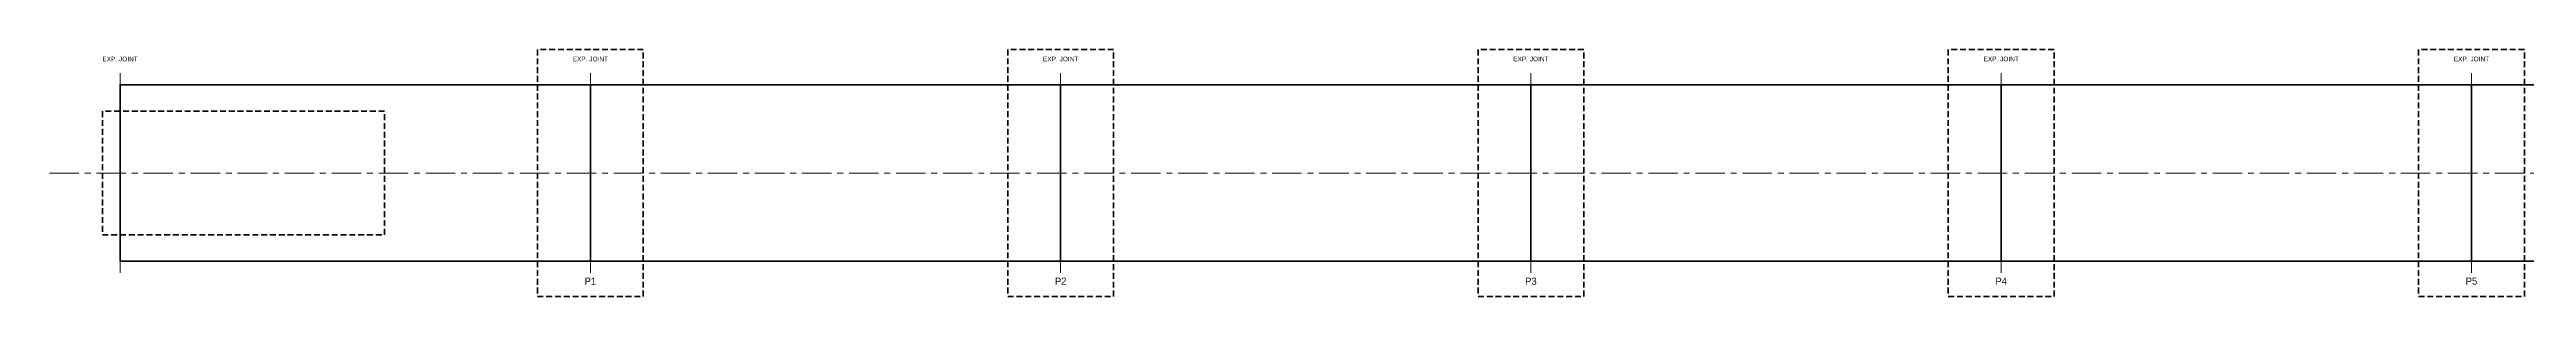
# Model space of a CAD drawing. Header units: metres. Extents: x -26 to 264, y -14 to 142.
# Drawn here: x -3 to 102.3, y -11.5 to -1 of the extents above; entities that cross this region are included whole.
import ezdxf
from ezdxf.enums import TextEntityAlignment as Align

# ---------------------------------------------------------------- set-up
doc = ezdxf.new("R2010")
doc.units = ezdxf.units.M
doc.linetypes.add('CENTER', pattern=[2, 1.25, -0.25, 0.25, -0.25])
doc.linetypes.add('HIDDEN', pattern=[0.375, 0.25, -0.125])
for name, color, linetype, lineweight in [('A-DIM', 1, 'CONTINUOUS', 18), ('A-GRID', 8, 'CENTER', 15), ('A-TEXT', 7, 'CONTINUOUS', 18), ('S-ABUT', 5, 'CONTINUOUS', 50), ('S-DECK', 4, 'CONTINUOUS', 50), ('S-FNDTN', 2, 'HIDDEN', 35), ('S-PIER', 3, 'CONTINUOUS', 50)]:
    doc.layers.add(name, color=color, linetype=linetype, lineweight=lineweight)

msp = doc.modelspace()

# ---------------------------------------------------------------- linework, layer by layer
at = {"layer": 'A-DIM', "linetype": 'CONTINUOUS'}
for p, q in [((0, -10.5), (0, -2)), ((20, -10.5), (20, -2)), ((40, -10.5), (40, -2)), ((60, -10.5), (60, -2)), ((80, -10.5), (80, -2)), ((100, -10.5), (100, -2))]:
    msp.add_line(p, q, dxfattribs=at)
at = {"layer": 'A-GRID', "linetype": 'CENTER'}
msp.add_line((-3, -6.25), (243, -6.25), dxfattribs=at)
at = {"layer": 'S-ABUT', "linetype": 'CONTINUOUS'}
msp.add_line((0, -10), (0, -2.5), dxfattribs=at)
at = {"layer": 'S-DECK', "linetype": 'CONTINUOUS'}
msp.add_lwpolyline([(0, -10), (240, -10), (240, -2.5), (0, -2.5)], close=True, dxfattribs=at)
at = {"layer": 'S-FNDTN', "linetype": 'HIDDEN'}
for points in [[(17.75, -11.5), (22.25, -11.5), (22.25, -1), (17.75, -1)], [(37.75, -11.5), (42.25, -11.5), (42.25, -1), (37.75, -1)], [(57.75, -11.5), (62.25, -11.5), (62.25, -1), (57.75, -1)], [(77.75, -11.5), (82.25, -11.5), (82.25, -1), (77.75, -1)], [(97.75, -11.5), (102.25, -11.5), (102.25, -1), (97.75, -1)], [(-0.75, -8.875), (11.25, -8.875), (11.25, -3.625), (-0.75, -3.625)]]:
    msp.add_lwpolyline(points, close=True, dxfattribs=at)
at = {"layer": 'S-PIER', "linetype": 'CONTINUOUS'}
for p, q in [((20, -10), (20, -2.5)), ((40, -10), (40, -2.5)), ((60, -10), (60, -2.5)), ((80, -10), (80, -2.5)), ((100, -10), (100, -2.5))]:
    msp.add_line(p, q, dxfattribs=at)

# ---------------------------------------------------------------- texts
at = {"layer": 'A-DIM'}
for p in [(0, -1.5), (20, -1.5), (40, -1.5), (60, -1.5), (80, -1.5), (100, -1.5)]:
    msp.add_text('EXP. JOINT', height=0.2, dxfattribs=at).set_placement(p, align=Align.CENTER)
at = {"layer": 'A-TEXT'}
for s, p in [('P1', (20, -11)), ('P2', (40, -11)), ('P3', (60, -11)), ('P4', (80, -11)), ('P5', (100, -11))]:
    msp.add_text(s, height=0.3, dxfattribs=at).set_placement(p, align=Align.CENTER)

doc.saveas('drawing.dxf')
